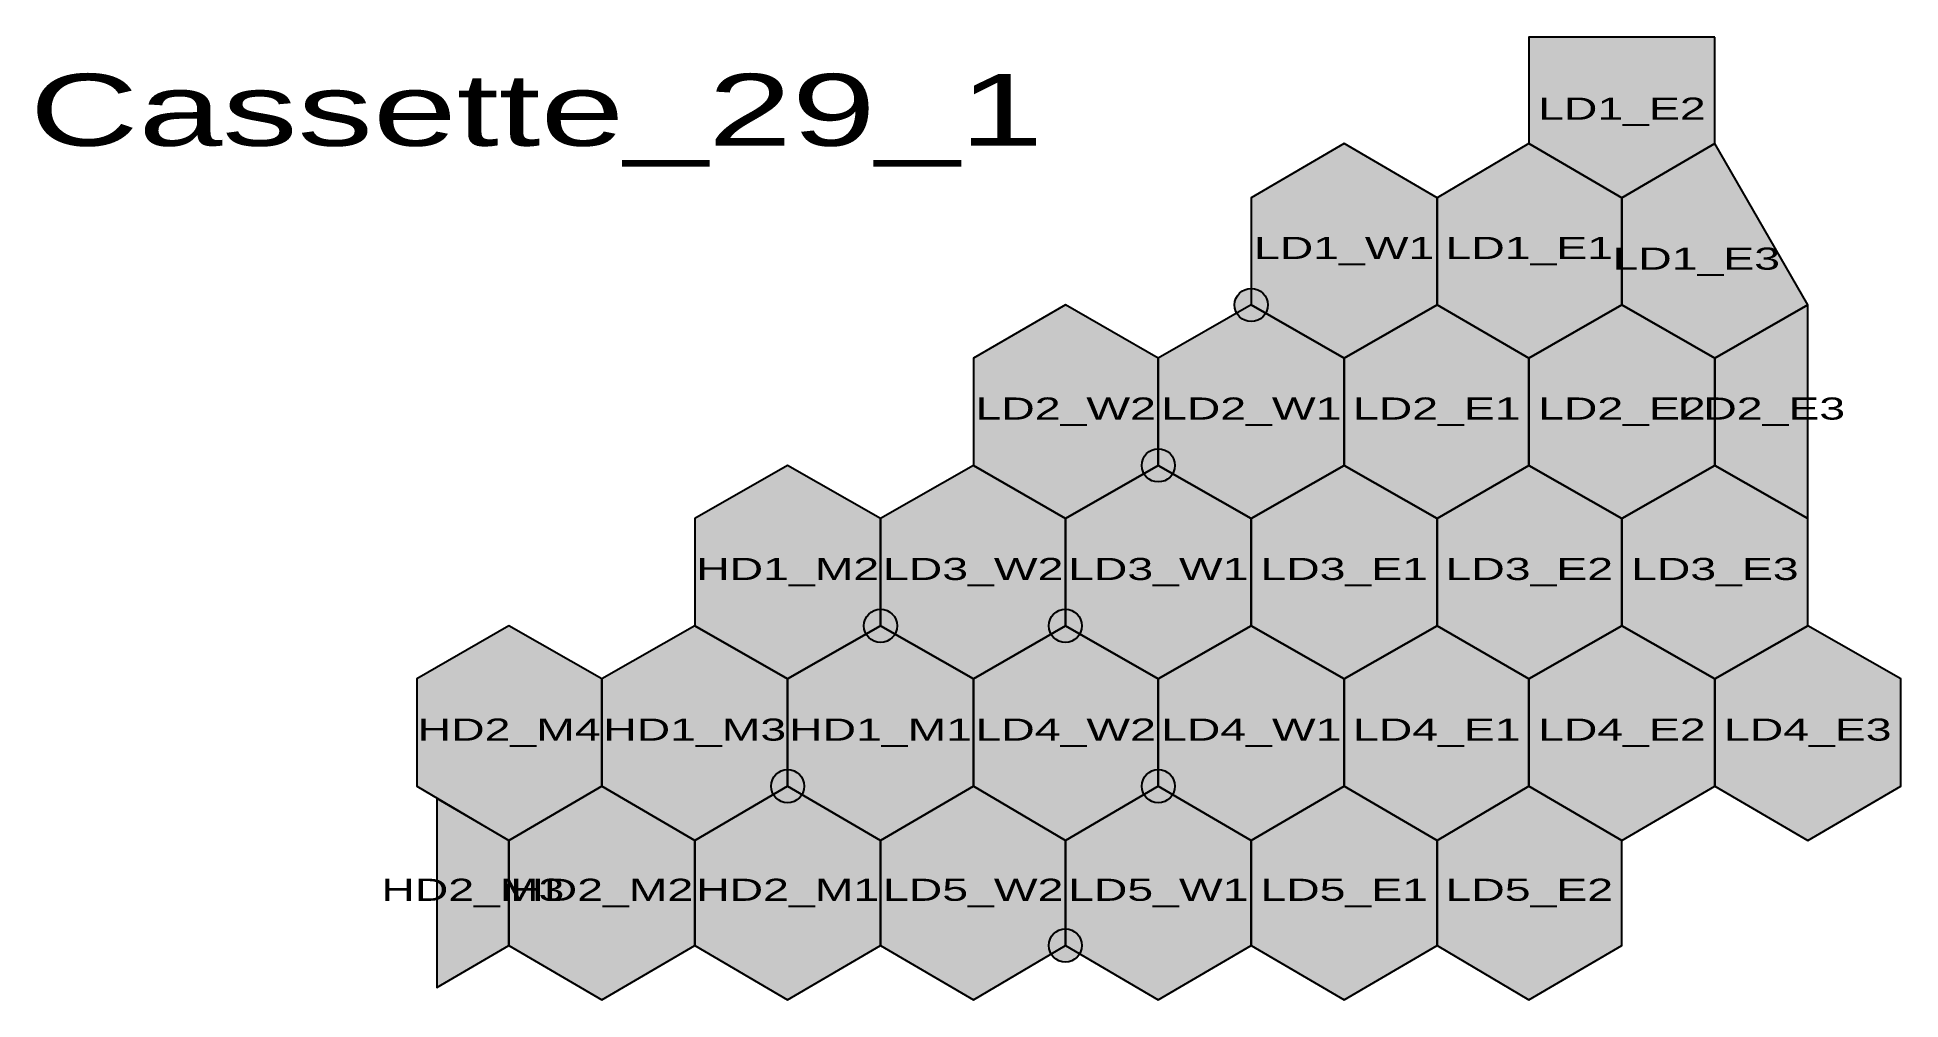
# Model space of a CAD drawing. Header units: metres. Extents: x -1 to 1683, y -95 to 775.
import ezdxf

# ---------------------------------------------------------------- set-up
doc = ezdxf.new("R2010")
doc.units = ezdxf.units.M
for name, color, linetype in [('ENGINES', 7, 'Continuous'), ('SHAPES', 7, 'Continuous'), ('TEXT', 7, 'Continuous')]:
    doc.layers.add(name, color=color, linetype=linetype)
doc.styles.add('BoldStyle', font='arial.ttf', dxfattribs={"width": 1.5})

msp = doc.modelspace()

# ---------------------------------------------------------------- hatches: boundary and pattern name
h = msp.add_hatch(color=222)
h.dxf.hatch_style = 1
h.paths.add_polyline_path([(1515, 775), (1347, 775), (1347, 679), (1431, 630), (1515, 679)])
h = msp.add_hatch(color=222)
h.dxf.hatch_style = 1
h.paths.add_polyline_path([(1180, 485), (1264, 533), (1264, 630), (1180, 679), (1096, 630), (1096, 533)])
h = msp.add_hatch(color=222)
h.dxf.hatch_style = 1
h.paths.add_polyline_path([(1347, 485), (1431, 533), (1431, 630), (1347, 679), (1264, 630), (1264, 533)])
h = msp.add_hatch(color=222)
h.dxf.hatch_style = 1
h.paths.add_polyline_path([(1599, 533), (1515, 679), (1431, 630), (1431, 533), (1515, 485)])
h = msp.add_hatch(color=244)
h.dxf.hatch_style = 1
edge = h.paths.add_edge_path()
edge.add_arc((1096, 533), 15, 0, 360)
h = msp.add_hatch(color=202)
h.dxf.hatch_style = 1
h.paths.add_polyline_path([(928, 340), (1012, 388), (1012, 485), (928, 533), (845, 485), (845, 388)])
h = msp.add_hatch(color=202)
h.dxf.hatch_style = 1
h.paths.add_polyline_path([(1096, 340), (1180, 388), (1180, 485), (1096, 533), (1012, 485), (1012, 388)])
h = msp.add_hatch(color=202)
h.dxf.hatch_style = 1
h.paths.add_polyline_path([(1264, 340), (1347, 388), (1347, 485), (1264, 533), (1180, 485), (1180, 388)])
h = msp.add_hatch(color=202)
h.dxf.hatch_style = 1
h.paths.add_polyline_path([(1431, 340), (1515, 388), (1515, 485), (1431, 533), (1347, 485), (1347, 388)])
h = msp.add_hatch(color=202)
h.dxf.hatch_style = 1
h.paths.add_polyline_path([(1599, 340), (1599, 533), (1515, 485), (1515, 388)])
h = msp.add_hatch(color=42)
h.dxf.hatch_style = 1
h.paths.add_polyline_path([(677, 195), (761, 243), (761, 340), (677, 388), (593, 340), (593, 243)])
h = msp.add_hatch(color=152)
h.dxf.hatch_style = 1
h.paths.add_polyline_path([(845, 195), (928, 243), (928, 340), (845, 388), (761, 340), (761, 243)])
h = msp.add_hatch(color=152)
h.dxf.hatch_style = 1
h.paths.add_polyline_path([(1012, 195), (1096, 243), (1096, 340), (1012, 388), (928, 340), (928, 243)])
h = msp.add_hatch(color=244)
h.dxf.hatch_style = 1
edge = h.paths.add_edge_path()
edge.add_arc((1012, 388), 15, 0, 360)
h = msp.add_hatch(color=152)
h.dxf.hatch_style = 1
h.paths.add_polyline_path([(1180, 195), (1264, 243), (1264, 340), (1180, 388), (1096, 340), (1096, 243)])
h = msp.add_hatch(color=152)
h.dxf.hatch_style = 1
h.paths.add_polyline_path([(1347, 195), (1431, 243), (1431, 340), (1347, 388), (1264, 340), (1264, 243)])
h = msp.add_hatch(color=152)
h.dxf.hatch_style = 1
h.paths.add_polyline_path([(1515, 195), (1599, 243), (1599, 340), (1515, 388), (1431, 340), (1431, 243)])
h = msp.add_hatch(color=244)
h.dxf.hatch_style = 1
edge = h.paths.add_edge_path()
edge.add_arc((761, 243), 15, 0, 360)
h = msp.add_hatch(color=244)
h.dxf.hatch_style = 1
edge = h.paths.add_edge_path()
edge.add_arc((928, 243), 15, 0, 360)
h = msp.add_hatch(color=32)
h.dxf.hatch_style = 1
h.paths.add_polyline_path([(425, 49), (509, 98), (509, 195), (425, 243), (342, 195), (342, 98)])
h = msp.add_hatch(color=42)
h.dxf.hatch_style = 1
h.paths.add_polyline_path([(593, 49), (677, 98), (677, 195), (593, 243), (509, 195), (509, 98)])
h = msp.add_hatch(color=42)
h.dxf.hatch_style = 1
h.paths.add_polyline_path([(761, 49), (845, 98), (845, 195), (761, 243), (677, 195), (677, 98)])
h = msp.add_hatch(color=122)
h.dxf.hatch_style = 1
h.paths.add_polyline_path([(928, 49), (1012, 98), (1012, 195), (928, 243), (845, 195), (845, 98)])
h = msp.add_hatch(color=122)
h.dxf.hatch_style = 1
h.paths.add_polyline_path([(1096, 49), (1180, 98), (1180, 195), (1096, 243), (1012, 195), (1012, 98)])
h = msp.add_hatch(color=122)
h.dxf.hatch_style = 1
h.paths.add_polyline_path([(1264, 49), (1347, 98), (1347, 195), (1264, 243), (1180, 195), (1180, 98)])
h = msp.add_hatch(color=122)
h.dxf.hatch_style = 1
h.paths.add_polyline_path([(1431, 49), (1515, 98), (1515, 195), (1431, 243), (1347, 195), (1347, 98)])
h = msp.add_hatch(color=122)
h.dxf.hatch_style = 1
h.paths.add_polyline_path([(1599, 49), (1683, 98), (1683, 195), (1599, 243), (1515, 195), (1515, 98)])
h = msp.add_hatch(color=244)
h.dxf.hatch_style = 1
edge = h.paths.add_edge_path()
edge.add_arc((677, 98), 15, 0, 360)
h = msp.add_hatch(color=244)
h.dxf.hatch_style = 1
edge = h.paths.add_edge_path()
edge.add_arc((1012, 98), 15, 0, 360)
h = msp.add_hatch(color=32)
h.dxf.hatch_style = 1
h.paths.add_polyline_path([(360, 87), (360, -84), (425, -46), (425, 49)])
h = msp.add_hatch(color=32)
h.dxf.hatch_style = 1
h.paths.add_polyline_path([(509, -95), (593, -46), (593, 49), (509, 98), (425, 49), (425, -46)])
h = msp.add_hatch(color=32)
h.dxf.hatch_style = 1
h.paths.add_polyline_path([(677, -95), (761, -46), (761, 49), (677, 98), (593, 49), (593, -46)])
h = msp.add_hatch(color=82)
h.dxf.hatch_style = 1
h.paths.add_polyline_path([(845, -95), (928, -46), (928, 49), (845, 98), (761, 49), (761, -46)])
h = msp.add_hatch(color=82)
h.dxf.hatch_style = 1
h.paths.add_polyline_path([(1012, -95), (1096, -46), (1096, 49), (1012, 98), (928, 49), (928, -46)])
h = msp.add_hatch(color=82)
h.dxf.hatch_style = 1
h.paths.add_polyline_path([(1180, -95), (1264, -46), (1264, 49), (1180, 98), (1096, 49), (1096, -46)])
h = msp.add_hatch(color=82)
h.dxf.hatch_style = 1
h.paths.add_polyline_path([(1347, -95), (1431, -46), (1431, 49), (1347, 98), (1264, 49), (1264, -46)])
h = msp.add_hatch(color=244)
h.dxf.hatch_style = 1
edge = h.paths.add_edge_path()
edge.add_arc((928, -46), 15, 0, 360)

# ---------------------------------------------------------------- linework, layer by layer
at = {"layer": 'ENGINES', "color": 244}
for centre in [(1096, 533), (1012, 388), (761, 243), (928, 243), (677, 98), (1012, 98), (928, -46)]:
    msp.add_circle(centre, 15, dxfattribs=at)
at = {"layer": 'SHAPES', "color": 250}
for points in [[(1515, 775), (1347, 775), (1347, 679), (1431, 630), (1515, 679)], [(1180, 485), (1264, 533), (1264, 630), (1180, 679), (1096, 630), (1096, 533)], [(1347, 485), (1431, 533), (1431, 630), (1347, 679), (1264, 630), (1264, 533)], [(1599, 533), (1515, 679), (1431, 630), (1431, 533), (1515, 485)], [(928, 340), (1012, 388), (1012, 485), (928, 533), (845, 485), (845, 388)], [(1096, 340), (1180, 388), (1180, 485), (1096, 533), (1012, 485), (1012, 388)], [(1264, 340), (1347, 388), (1347, 485), (1264, 533), (1180, 485), (1180, 388)], [(1431, 340), (1515, 388), (1515, 485), (1431, 533), (1347, 485), (1347, 388)], [(1599, 340), (1599, 533), (1515, 485), (1515, 388)], [(677, 195), (761, 243), (761, 340), (677, 388), (593, 340), (593, 243)], [(845, 195), (928, 243), (928, 340), (845, 388), (761, 340), (761, 243)], [(1012, 195), (1096, 243), (1096, 340), (1012, 388), (928, 340), (928, 243)], [(1180, 195), (1264, 243), (1264, 340), (1180, 388), (1096, 340), (1096, 243)], [(1347, 195), (1431, 243), (1431, 340), (1347, 388), (1264, 340), (1264, 243)], [(1515, 195), (1599, 243), (1599, 340), (1515, 388), (1431, 340), (1431, 243)], [(425, 49), (509, 98), (509, 195), (425, 243), (342, 195), (342, 98)], [(593, 49), (677, 98), (677, 195), (593, 243), (509, 195), (509, 98)], [(761, 49), (845, 98), (845, 195), (761, 243), (677, 195), (677, 98)], [(928, 49), (1012, 98), (1012, 195), (928, 243), (845, 195), (845, 98)], [(1096, 49), (1180, 98), (1180, 195), (1096, 243), (1012, 195), (1012, 98)], [(1264, 49), (1347, 98), (1347, 195), (1264, 243), (1180, 195), (1180, 98)], [(1431, 49), (1515, 98), (1515, 195), (1431, 243), (1347, 195), (1347, 98)], [(1599, 49), (1683, 98), (1683, 195), (1599, 243), (1515, 195), (1515, 98)], [(360, 87), (360, -84), (425, -46), (425, 49)], [(509, -95), (593, -46), (593, 49), (509, 98), (425, 49), (425, -46)], [(677, -95), (761, -46), (761, 49), (677, 98), (593, 49), (593, -46)], [(845, -95), (928, -46), (928, 49), (845, 98), (761, 49), (761, -46)], [(1012, -95), (1096, -46), (1096, 49), (1012, 98), (928, 49), (928, -46)], [(1180, -95), (1264, -46), (1264, 49), (1180, 98), (1096, 49), (1096, -46)], [(1347, -95), (1431, -46), (1431, 49), (1347, 98), (1264, 49), (1264, -46)]]:
    msp.add_lwpolyline(points, close=True, dxfattribs=at)

# ---------------------------------------------------------------- texts
at = {"layer": 'TEXT', "color": 8, "insert": (450, 700), "char_height": 65, "attachment_point": 5, "style": 'BoldStyle'}
msp.add_mtext('Cassette_29_1', dxfattribs=at)
at = {"layer": 'TEXT', "color": 0, "char_height": 20, "attachment_point": 5, "style": 'BoldStyle'}
for s, insert in [('LD1_E2', (1431, 707.6)), ('LD1_W1', (1180, 581.7)), ('LD1_E1', (1347.3, 581.7)), ('LD1_E3', (1498.2, 572)), ('LD2_W2', (928.3, 436.5)), ('LD2_W1', (1096, 436.5)), ('LD2_E1', (1263.7, 436.5)), ('LD2_E2', (1431, 436.5)), ('LD2_E3', (1557, 436.5)), ('HD1_M2', (677, 291.5)), ('LD3_W2', (844.7, 291.5)), ('LD3_W1', (1012, 291.5)), ('LD3_E1', (1180, 291.5)), ('LD3_E2', (1347.3, 291.5)), ('LD3_E3', (1515, 291.5)), ('HD2_M4', (425.3, 146.3)), ('HD1_M3', (593, 146.3)), ('HD1_M1', (761, 146.3)), ('LD4_W2', (928.3, 146.3)), ('LD4_W1', (1096, 146.3)), ('LD4_E1', (1263.7, 146.3)), ('LD4_E2', (1431, 146.3)), ('LD4_E3', (1599, 146.3)), ('HD2_M3', (392.5, 1.5)), ('HD2_M2', (509, 1.5)), ('HD2_M1', (677, 1.5)), ('LD5_W2', (844.7, 1.5)), ('LD5_W1', (1012, 1.5)), ('LD5_E1', (1180, 1.5)), ('LD5_E2', (1347.3, 1.5))]:
    msp.add_mtext(s, dxfattribs=dict(at, insert=insert))

doc.saveas('drawing.dxf')
